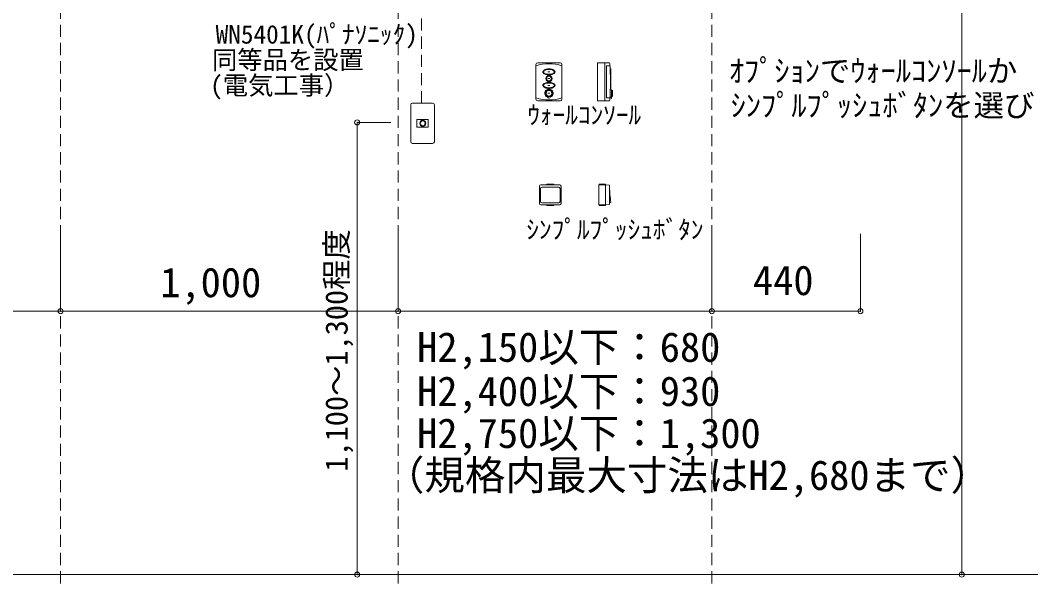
# Model space of a CAD drawing. Units: millimetres, scale not verified. Extents: x -6147 to 6028, y -4253 to 4222.
# Drawn here: x -1035 to 1960, y 903 to 2568 of the extents above; entities that cross this region are included whole.
import ezdxf
from ezdxf.enums import TextEntityAlignment as Align

# ---------------------------------------------------------------- set-up
doc = ezdxf.new("R2010")
doc.units = ezdxf.units.MM
doc.header["$LTSCALE"] = 30
doc.header["$PDMODE"] = 32
doc.header["$PDSIZE"] = 15
doc.linetypes.add('DASHED1', pattern=[1.8, 1.2, -0.6])
for name, color, linetype, lineweight in [('0-0', 7, 'Continuous', 18), ('0-2__2-4_', 7, 'Continuous', 18), ('0-A__2-1_断面', 7, 'Continuous', 18), ('0-D__2-3_配線', 7, 'DASHED1', 18)]:
    doc.layers.add(name, color=color, linetype=linetype, lineweight=lineweight)
doc.styles.add('ＭＳ ゴシック', font='')
doc.styles.get('ＭＳ ゴシック').set_extended_font_data('MS Gothic')

msp = doc.modelspace()

# ---------------------------------------------------------------- linework, layer by layer
at = {"layer": '0-0', "color": 4, "linetype": 'DASHED1'}
for p, q in [((-914.82, 3634.23), (-914.82, -1299.67)), ((85.18, 3634.23), (85.18, -2299.67)), ((1015.18, 3634.23), (1015.18, -3202.53))]:
    msp.add_line(p, q, dxfattribs=at)
at = {"layer": '0-0', "color": 4}
msp.add_line((1755.67, 3483.32), (1755.67, 924.23), dxfattribs=at)
at = {"layer": '0-2__2-4_'}
for p, q in [((493.92, 2333.54), (493.92, 2436.54)), ((565.92, 2441.54), (498.92, 2441.54)), ((570.92, 2333.54), (570.92, 2436.54)), ((676.53, 2329.54), (676.53, 2440.54)), ((677.53, 2441.54), (697.53, 2441.54)), ((697.53, 2328.54), (697.53, 2441.54)), ((697.53, 2441.54), (710.67, 2441.54)), ((702.53, 2338.54), (702.53, 2431.54)), ((703.53, 2432.54), (713.12, 2432.54)), ((529.34, 2414.54), (535.27, 2414.54)), ((713.6, 2423.54), (716.12, 2423.54)), ((714.27, 2405.54), (716.12, 2405.54)), ((714.32, 2403.54), (716.12, 2403.54)), ((716.12, 2405.54), (716.12, 2423.54)), ((716.12, 2385.54), (716.12, 2403.54)), ((529.34, 2394.54), (535.27, 2394.54)), ((529.34, 2374.54), (535.27, 2374.54)), ((714.53, 2385.54), (716.12, 2385.54)), ((714.53, 2383.54), (716.12, 2383.54)), ((716.12, 2365.54), (716.12, 2383.54)), ((528.43, 2339.2), (528.29, 2341.39)), ((529.34, 2351.04), (535.27, 2351.04)), ((536.41, 2339.2), (536.54, 2341.39)), ((703.53, 2337.54), (713.12, 2337.54)), ((718.12, 2340.54), (713.29, 2340.54)), ((714.19, 2361.54), (718.12, 2361.54)), ((714.29, 2365.54), (716.12, 2365.54)), ((721.12, 2359.54), (718.12, 2361.54)), ((718.12, 2340.54), (718.12, 2361.54)), ((721.12, 2342.54), (718.12, 2340.54)), ((721.12, 2342.54), (721.12, 2359.54)), ((122.67, 2207.24), (122.67, 2317.24)), ((187.67, 2322.24), (127.67, 2322.24)), ((192.67, 2207.24), (192.67, 2317.24)), ((498.92, 2328.54), (565.92, 2328.54)), ((677.53, 2328.54), (697.53, 2328.54)), ((697.53, 2328.54), (710.67, 2328.54)), ((141.05, 2250.48), (141.05, 2273.7)), ((141.05, 2273.7), (173.92, 2273.7)), ((173.92, 2250.48), (141.05, 2250.48)), ((173.92, 2273.7), (173.92, 2250.48)), ((127.67, 2202.24), (187.67, 2202.24)), ((504.19, 2023.97), (504.19, 2075.97)), ((506.69, 2030.97), (506.69, 2067.97)), ((507.19, 2030.47), (507.19, 2068.47)), ((564.19, 2079.97), (508.19, 2079.97)), ((561.19, 2072.47), (511.19, 2072.47)), ((560.69, 2072.97), (511.69, 2072.97)), ((525.69, 2081.97), (546.69, 2081.97)), ((525.69, 2081.97), (525.69, 2079.97)), ((546.69, 2081.97), (546.69, 2079.97)), ((565.19, 2030.47), (565.19, 2068.47)), ((565.69, 2067.97), (565.69, 2030.97)), ((568.19, 2023.97), (568.19, 2075.97)), ((680.11, 2079.97), (700.11, 2079.97)), ((681.11, 2081.97), (681.11, 2079.97)), ((681.11, 2081.97), (700.11, 2081.97)), ((700.11, 2081.97), (700.11, 2017.97)), ((711.2, 2079.05), (700.11, 2079.97)), ((712.11, 2021.89), (712.11, 2078.05)), ((508.19, 2019.97), (564.19, 2019.97)), ((511.19, 2026.47), (561.19, 2026.47)), ((560.69, 2025.97), (511.69, 2025.97)), ((525.69, 2019.97), (525.69, 2017.97)), ((546.69, 2017.97), (525.69, 2017.97)), ((546.69, 2019.97), (546.69, 2017.97)), ((681.11, 2019.97), (681.11, 2017.97)), ((681.11, 2017.97), (700.11, 2017.97)), ((711.2, 2020.89), (700.11, 2019.97)), ((712.11, 2026.47), (715.22, 2027.24))]:
    msp.add_line(p, q, dxfattribs=at)
at = {"layer": '0-2__2-4_', "color": 4}
for p, q in [((-35.98, 2264.66), (-35.98, 924.23)), ((64.12, 2264.66), (-35.98, 2264.66)), ((-914.82, 1705.13), (-914.82, 1934.87)), ((85.18, 1705.13), (85.18, 1934.87)), ((1015.18, 1705.13), (1015.18, 1934.87)), ((1455.18, 1705.13), (1455.18, 1934.87)), ((-2114.82, 1705.13), (-914.82, 1705.13)), ((-914.82, 1705.13), (85.18, 1705.13)), ((85.18, 1705.13), (1025.18, 1705.13)), ((1025.18, 1705.13), (1455.18, 1705.13)), ((64.12, 924.23), (-35.98, 924.23)), ((1755.67, 924.23), (1802.24, 924.23))]:
    msp.add_line(p, q, dxfattribs=at)
at = {"layer": '0-2__2-4_'}
for points in [[(532.42, 2405.54), (535.54, 2405.68), (538.57, 2406.08), (541.42, 2406.75), (543.99, 2407.65), (546.21, 2408.76), (548.01, 2410.04), (549.33, 2411.46), (550.14, 2412.98), (550.42, 2414.54), (550.14, 2416.11), (549.33, 2417.62), (548.01, 2419.04), (546.21, 2420.33), (543.99, 2421.44), (541.42, 2422.34), (538.57, 2423), (535.54, 2423.41), (532.42, 2423.54), (529.29, 2423.41), (526.26, 2423), (523.42, 2422.34), (520.85, 2421.44), (518.63, 2420.33), (516.83, 2419.04), (515.5, 2417.62), (514.69, 2416.11), (514.42, 2414.54), (514.69, 2412.98), (515.5, 2411.46), (516.83, 2410.04), (518.63, 2408.76), (520.85, 2407.65), (523.42, 2406.75), (526.26, 2406.08), (529.29, 2405.68)], [(532.42, 2407.54), (535.2, 2407.65), (537.89, 2407.96), (540.42, 2408.48), (542.7, 2409.18), (544.67, 2410.04), (546.27, 2411.04), (547.45, 2412.15), (548.17, 2413.33), (548.42, 2414.54), (548.17, 2415.76), (547.45, 2416.94), (546.27, 2418.04), (544.67, 2419.04), (542.7, 2419.9), (540.42, 2420.6), (537.89, 2421.12), (535.2, 2421.44), (532.42, 2421.54), (529.64, 2421.44), (526.95, 2421.12), (524.42, 2420.6), (522.13, 2419.9), (520.16, 2419.04), (518.56, 2418.04), (517.38, 2416.94), (516.66, 2415.76), (516.42, 2414.54), (516.66, 2413.33), (517.38, 2412.15), (518.56, 2411.04), (520.16, 2410.04), (522.13, 2409.18), (524.42, 2408.48), (526.95, 2407.96), (529.64, 2407.65)], [(532.42, 2383.54), (529.29, 2383.41), (526.26, 2383), (523.42, 2382.34), (520.85, 2381.44), (518.63, 2380.33), (516.83, 2379.04), (515.5, 2377.62), (514.69, 2376.11), (514.42, 2374.54), (514.69, 2372.98), (515.5, 2371.46), (516.83, 2370.04), (518.63, 2368.76), (520.85, 2367.65), (523.42, 2366.75), (526.26, 2366.08), (529.29, 2365.68), (532.42, 2365.54), (535.54, 2365.68), (538.57, 2366.08), (541.42, 2366.75), (543.99, 2367.65), (546.21, 2368.76), (548.01, 2370.04), (549.33, 2371.46), (550.14, 2372.98), (550.42, 2374.54), (550.14, 2376.11), (549.33, 2377.62), (548.01, 2379.04), (546.21, 2380.33), (543.99, 2381.44), (541.42, 2382.34), (538.57, 2383), (535.54, 2383.41)], [(532.42, 2381.54), (529.64, 2381.44), (526.95, 2381.12), (524.42, 2380.6), (522.13, 2379.9), (520.16, 2379.04), (518.56, 2378.04), (517.38, 2376.94), (516.66, 2375.76), (516.42, 2374.54), (516.66, 2373.33), (517.38, 2372.15), (518.56, 2371.04), (520.16, 2370.04), (522.13, 2369.18), (524.42, 2368.48), (526.95, 2367.96), (529.64, 2367.65), (532.42, 2367.54), (535.2, 2367.65), (537.89, 2367.96), (540.42, 2368.48), (542.7, 2369.18), (544.67, 2370.04), (546.27, 2371.04), (547.45, 2372.15), (548.17, 2373.33), (548.42, 2374.54), (548.17, 2375.76), (547.45, 2376.94), (546.27, 2378.04), (544.67, 2379.04), (542.7, 2379.9), (540.42, 2380.6), (537.89, 2381.12), (535.2, 2381.44)], [(718.12, 2340.54), (717.1, 2340.54), (717.1, 2335.63), (718.12, 2335.63)]]:
    msp.add_lwpolyline(points, close=True, dxfattribs=at)
msp.add_lwpolyline([(680.11, 2079.97), (680.11, 2019.97), (700.11, 2019.97)], dxfattribs=at)
for centre, radius in [((532.42, 2394.54), 9), ((532.42, 2394.54), 7), ((532.42, 2351.04), 10.5), ((532.42, 2351.04), 8.5), ((158.36, 2262.09), 8.77), ((158.36, 2262.09), 7.19)]:
    msp.add_circle(centre, radius, dxfattribs=at)
for centre, radius, start, end in [((498.92, 2436.54), 5, 90, 180), ((532.42, 2312.02), 126.52, 72.28408, 107.71592), ((565.92, 2436.54), 5, 0, 90), ((677.53, 2440.54), 1, 90, 180), ((703.53, 2431.54), 1, 90, 180), ((710.67, 2439.54), 2, 3.92072, 90), ((-84.53, 2385.04), 799.06, 356.07928, 3.92072), ((532.42, 2458.06), 126.52, 252.28408, 287.71592), ((532.42, 2351.04), 12.5, 288.60547, 251.39453), ((532.42, 2340.54), 4.21, 198.659, 341.341), ((703.53, 2338.54), 1, 180, 270), ((127.67, 2317.24), 5, 90, 180), ((187.67, 2317.24), 5, 0, 90), ((498.92, 2333.54), 5, 180, 270), ((565.92, 2333.54), 5, 270, 0), ((677.53, 2329.54), 1, 180, 270), ((710.67, 2330.54), 2, 270, 356.07928), ((127.67, 2207.24), 5, 180, 270), ((187.67, 2207.24), 5, 270, 0), ((508.19, 2075.97), 4, 90, 180), ((511.69, 2067.97), 5, 90, 180), ((511.19, 2068.47), 4, 90, 180), ((560.69, 2067.97), 5, 0, 90), ((561.19, 2068.47), 4, 0, 90), ((564.19, 2075.97), 4, 0, 90), ((711.11, 2078.05), 1, 0, 85.23636), ((984.83, 2074.03), 272.72, 180.32851, 189.63619), ((508.19, 2023.97), 4, 180, 270), ((511.69, 2030.97), 5, 180, 270), ((511.19, 2030.47), 4, 180, 270), ((560.69, 2030.97), 5, 270, 0), ((561.19, 2030.47), 4, 270, 0), ((564.19, 2023.97), 4, 270, 0), ((711.11, 2021.89), 1, 274.76364, 0), ((714.97, 2028.21), 1, 284.03624, 9.63619)]:
    msp.add_arc(centre, radius, start, end, dxfattribs=at)
at = {"layer": '0-2__2-4_', "color": 4}
for p in [(-35.98, 2264.66), (-914.82, 1705.13), (85.18, 1705.13), (1015.18, 1705.13), (1455.18, 1705.13), (-35.98, 924.23), (1755.67, 924.23)]:
    msp.add_point(p, dxfattribs=at)
at = {"layer": '0-A__2-1_断面'}
msp.add_line((-2610.67, 924.23), (2245.23, 924.23), dxfattribs=at)
at = {"layer": '0-D__2-3_配線'}
msp.add_line((154.78, 2321.15), (154.78, 2809.38), dxfattribs=at)

# ---------------------------------------------------------------- texts
at = {"layer": '0-2__2-4_', "color": 4, "style": 'ＭＳ ゴシック'}
for s, p in [('WN5401K(ﾊﾟﾅｿﾆｯｸ)', (-455.46, 2481.85)), ('同等品を設置', (-466.26, 2406.26)), ('(電気工事）', (-471.66, 2330.68)), ('ｳｫｰﾙｺﾝｿｰﾙ', (468.13, 2243.03)), ('ｼﾝﾌﾟﾙﾌﾟｯｼｭﾎﾞﾀﾝ', (465.2, 1903.33))]:
    msp.add_text(s, height=54.99, dxfattribs=at).set_placement(p, align=Align.BOTTOM_LEFT)
at = {"layer": '0-2__2-4_', "style": 'ＭＳ ゴシック'}
for s, p in [('ｵﾌﾟｼｮﾝでｳｫｰﾙｺﾝｿｰﾙか', (1065.35, 2365.08)), ('ｼﾝﾌﾟﾙﾌﾟｯｼｭﾎﾞﾀﾝを選びます', (1070.75, 2262.5))]:
    msp.add_text(s, height=65.98, dxfattribs=at).set_placement(p, align=Align.BOTTOM_LEFT)
at = {"layer": '0-2__2-4_', "color": 3, "style": 'ＭＳ ゴシック'}
msp.add_text('1,100～1,300程度', height=65.98, rotation=90, dxfattribs=at).set_placement((-44.46, 1229.34), align=Align.BOTTOM_LEFT)
for s, p in [('1,000', (-619.55, 1720.13)), ('440', (1136.89, 1726.41)), ('H2,150以下：680', (141.6, 1528.53)), ('H2,400以下：930', (141.6, 1397.53)), ('H2,750以下：1,300', (141.6, 1273.08)), ('（規格内最大寸法はH2,680まで）', (43.35, 1148.63))]:
    msp.add_text(s, height=87.98, dxfattribs=at).set_placement(p, align=Align.BOTTOM_LEFT)

doc.saveas('drawing.dxf')
